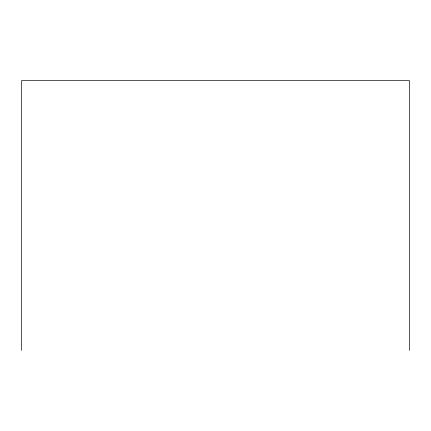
<?xml version="1.0" encoding="UTF-8"?>
<svg xmlns="http://www.w3.org/2000/svg" width="431" height="431" viewBox="0 0 431 431"><rect width="100%" height="100%" fill="white"/><g stroke="black" fill="none" stroke-linecap="round" stroke-linejoin="round"><path stroke-width="0.65" d="M409.45 350.398L409.45 80.602L21.55 80.602L21.55 350.398"/></g></svg>
